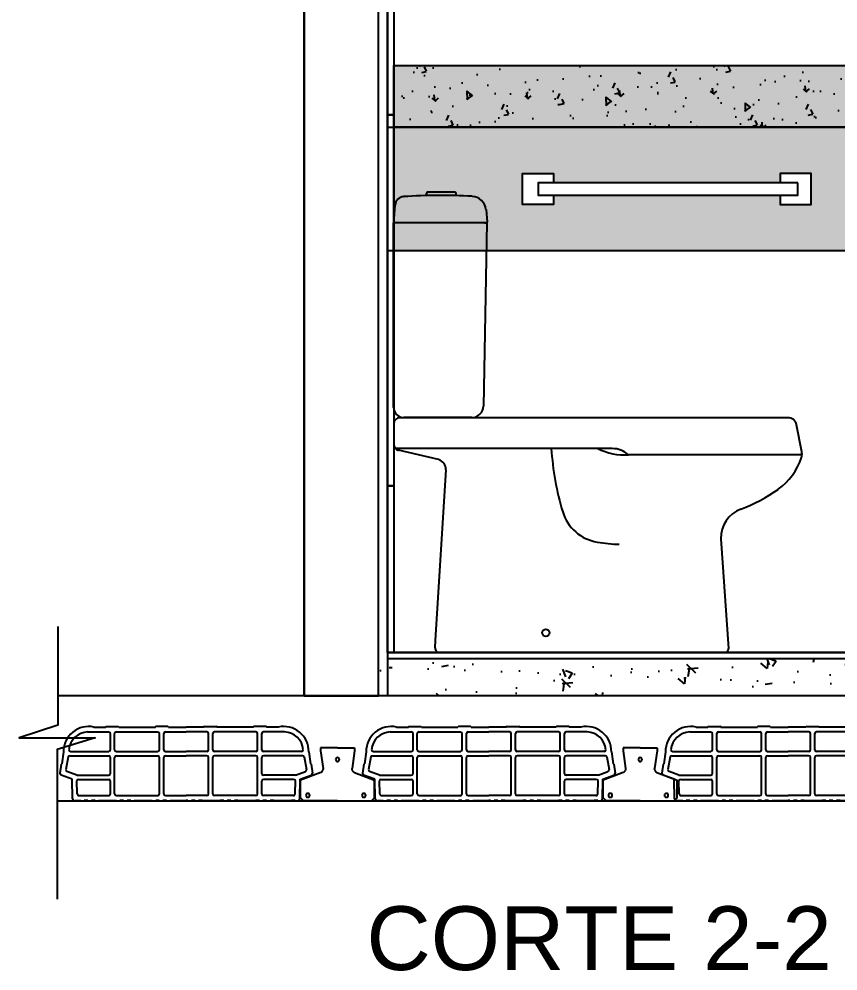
# Model space of a CAD drawing. Header units: metres. Extents: x 198 to 412, y -54 to 17.
# Drawn here: x 267.541 to 268.865, y -26.673 to -25.133 of the extents above; entities that cross this region are included whole.
import ezdxf

# ---------------------------------------------------------------- set-up
doc = ezdxf.new("R2010")
doc.units = ezdxf.units.M
doc.header["$LTSCALE"] = 10
for name, color, linetype in [('01', 1, 'Continuous'), ('02', 2, 'Continuous'), ('1_MUROS', 6, 'Continuous'), ('A-EQUIPAMIENTO', 251, 'Continuous'), ('A-MUROS', 6, 'Continuous'), ('A-PISOS', 1, 'Continuous'), ('A-Revoques', 1, 'Continuous'), ('A-TEXTOS', 2, 'Continuous'), ('Corte t', 2, 'Continuous'), ('HT-253', 253, 'Continuous'), ('Losa rap sapito', 251, 'Continuous'), ('piso', 1, 'Continuous'), ('Sanitarios', 2, 'Continuous'), ('TCOTA', 1, 'Continuous'), ('TM-REVEST', 252, 'Continuous'), ('TM-REVOQUE', 2, 'Continuous')]:
    doc.layers.add(name, color=color, linetype=linetype)
doc.styles.get("Standard").update_dxf_attribs({"font": 'arial.ttf'})
pattern_1 = [(95, (-306.13264, -11787.62538), (0.07004732517, 0.0587766897), [0.009525, -0.104775]), (40, (-306.13264, -11787.62538), (-0.0800092266, 0.0550883643), [0.00762, -0.0838202921]), (145.4514447, (-306.1268, -11787.62048), (-0.0099618988, 0.1138650511), [0.0080950044, -0.0890451223]), (91.1842, (-306.1506, -11787.60742), (0.1107051216, 0.0809767064), [0.0142875, -0.1571625]), (141.6355576, (-306.14138, -11787.60067), (-0.0035433087, 0.1714133818), [0.0121425116, -0.133567804]), (36.1841512, (-306.1506, -11787.60742), (-0.0035433087, 0.1714133818), [0.0114299835, -0.125729866]), (66, (-306.13713, -11787.602926), (0.08975998965, 0.01744757454), [0.009525, -0.104775]), (11, (-306.13713, -11787.60293), (-0.04326996326, 0.0869705966), [0.00762, -0.08382]), (116.451445, (-306.12965, -11787.60147), (0.04649002594, 0.10441817135), [0.0080950044, -0.0890449688]), (82.5, (-306.13264, -11787.625377), (-0.02880273453, 0.03098670684), [0, -0.082804, 0, -0.08509, 0, -0.0841375]), (52.5, (-306.13264, -11787.625377), (-0.01179486366, 0.05904350014), [0, -0.048514, 0, -0.080899, 0, -0.0320675]), (12.5, (-306.152666, -11787.645403), (0.04996393152, 0.04591309779), [0, -0.03175, 0, -0.09906, 0, -0.131445]), (2.5, (-306.161647, -11787.654383), (0.0433819522, 0.06136119644), [0, -0.041275, 0, -0.065786, 0, -0.093345])]

# ---------------------------------------------------------------- blocks, each defined once
blk = doc.blocks.new('DADAAAA')
at = {"ltscale": 0.016707}
blk.add_line((536.6538, 11749.4111, 0), (536.6538, 11749.4144, 0), dxfattribs=at)
at = {"ltscale": 0.017205}
blk.add_line((536.7018, 11749.411, 0), (536.7018, 11749.4144, 0), dxfattribs=at)
at = {"ltscale": 0.143874}
blk.add_line((536.6031, 11749.3955, 0), (536.6008, 11749.3668, 0), dxfattribs=at)
at = {"ltscale": 0.102877}
blk.add_line((536.7503, 11749.3882, 0), (536.7523, 11749.3678, 0), dxfattribs=at)
for p, q in [((536.6008, 11749.0681, 0), (536.6008, 11749.3668, 0)), ((536.7514, 11749.3668, 0), (536.6008, 11749.3668, 0)), ((536.7514, 11749.3668, 0), (536.7462, 11749.0703, 0)), ((537.2387, 11749.0516, 0), (536.611, 11749.0516, 0)), ((536.7272, 11749.0517, 0), (536.6173, 11749.0517, 0)), ((536.9545, 11749.0016, 0), (536.6034, 11749.0016, 0)), ((537.261, 11748.9916, 0), (536.981, 11748.9916, 0)), ((536.6688, 11748.6919, 0), (536.6856, 11748.9671, 0)), ((537.1301, 11748.8556, 0), (537.1425, 11748.678, 0)), ((537.1365, 11748.6716, 0), (536.675, 11748.6716, 0))]:
    blk.add_line(p, q)
at = {"ltscale": 0.01772}
blk.add_line((536.7479, 11749.3668, 0), (536.7514, 11749.3668, 0), dxfattribs=at)
at = {"ltscale": 0.00015}
blk.add_line((536.7511, 11749.3567, 0), (536.7511, 11749.3567, 0), dxfattribs=at)
at = {"ltscale": 0.165352}
blk.add_line((536.601, 11749.0416, 0), (536.601, 11749.0085, 0), dxfattribs=at)
at = {"ltscale": 0.224859}
blk.add_line((537.2611, 11748.9961, 0), (537.2525, 11749.0402, 0), dxfattribs=at)
at = {"ltscale": 0.331632}
blk.add_line((536.6733, 11748.9837, 0), (536.6087, 11748.9988, 0), dxfattribs=at)
at = {"ltscale": 0.023054}
blk.add_line((537.2619, 11748.9916, 0), (537.2611, 11748.9961, 0), dxfattribs=at)
at = {"ltscale": 0.004861}
blk.add_line((537.2619, 11748.9916, 0), (537.261, 11748.9916, 0), dxfattribs=at)
at = {"ltscale": 0.064816}
blk.add_line((536.668, 11748.679, 0), (536.6688, 11748.6919, 0), dxfattribs=at)
blk.add_circle((536.847, 11748.7037, 0), 0.00591)
for centre, radius, start, end in [((536.6181, 11749.3941, 0), 0.015, 93.9281, 174.525), ((536.6763, 11748.5019, 0), 0.9093, 86.7422, 93.7394), ((536.6558, 11749.4144, 0), 0.002, 91.3801, 180), ((536.6778, 11748.5012, 0), 0.9155, 90, 91.3801), ((536.6778, 11748.5012, 0), 0.9155, 88.6199, 90), ((536.6998, 11749.4144, 0), 0.002, 0, 88.6199), ((536.7266, 11749.3859, 0), 0.0238, 5.5662, 86.7422), ((536.7514, 11749.3677, 0), 0.000878, 269.267, 4.8776), ((536.7272, 11749.0707, 0), 0.019, 270, 358.933), ((536.6173, 11749.0681, 0), 0.0164, 180, 270), ((536.611, 11749.0416, 0), 0.01, 90, 180), ((537.2387, 11749.0376, 0), 0.014, 11, 90), ((536.611, 11749.0085, 0), 0.01, 180, 256.8268), ((537.3051, 11749.0295, 0), 0.45, 183.5596, 196.8342), ((536.9749, 11749.0914, 0), 0.1, 243.9194, 273.4607), ((536.9545, 11748.9616, 0), 0.04, 48.5904, 90), ((537.2434, 11748.9927, 0), 0.018, 342.3298, 11), ((536.6696, 11748.9681, 0), 0.016, 356.5, 76.8268), ((537.1653, 11749.0176, 0), 0.1, 305.047, 342.3298), ((537.0648, 11749.1608, 0), 0.275, 290.7823, 305.047), ((537.1801, 11748.857, 0), 0.05, 110.7823, 181.6005), ((536.9414, 11748.9195, 0), 0.07, 196.8342, 260.8672), ((536.9779, 11749.1465, 0), 0.3, 260.8672, 267.7156), ((536.675, 11748.6786, 0), 0.007, 176.5, 270), ((537.1365, 11748.6776, 0), 0.006, 270, 4)]:
    blk.add_arc(centre, radius, start, end)
blk = doc.blocks.new('VIGUETA NUEVA')
at = {"layer": '02'}
for p, q in [((852.3054, 1549.6661), (852.2767, 1549.6661)), ((852.2767, 1549.6661), (852.2767, 1549.6611)), ((852.2767, 1549.6611), (852.2809, 1549.6312)), ((852.3054, 1549.6661), (852.3342, 1549.6661)), ((852.3342, 1549.6611), (852.3299, 1549.6312)), ((852.3342, 1549.6661), (852.3342, 1549.6611)), ((852.2769, 1549.6243), (852.2429, 1549.6111)), ((852.3339, 1549.6243), (852.3679, 1549.6111)), ((852.2429, 1549.5811), (852.2429, 1549.6111)), ((852.3679, 1549.5811), (852.3679, 1549.6111)), ((852.2429, 1549.5811), (852.2479, 1549.5761)), ((852.3054, 1549.5761), (852.2479, 1549.5761)), ((852.3054, 1549.5761), (852.3629, 1549.5761)), ((852.3679, 1549.5811), (852.3629, 1549.5761))]:
    blk.add_line(p, q, dxfattribs=at)
for centre, start, end in [((852.2739, 1549.6307), 294.8533, 4.4381), ((852.3369, 1549.6307), 175.5619, 245.1467)]:
    blk.add_arc(centre, 0.00704, start, end, dxfattribs=at)
blk = doc.blocks.new('VIGUETA NUEVA1')
at = {"layer": 'piso'}
for centre in [(0, -0.02), (-0.0444, -0.0805), (0.0504, -0.0805)]:
    blk.add_circle(centre, 0.00324, dxfattribs=at)
at = {"layer": '1_MUROS'}
blk.add_blockref('VIGUETA NUEVA', (-852.3054, -1549.6661), dxfattribs=at)
blk = doc.blocks.new('Losa rap zapito')
at = {"layer": 'Losa rap sapito'}
for p, q in [((283.7711, -291.7719), (283.8051, -291.7719)), ((283.7813, -291.7641), (283.8003, -291.7641)), ((283.8012, -291.7632), (283.8205, -291.7632)), ((283.8176, -291.7719), (283.8844, -291.7719)), ((283.8215, -291.7641), (283.8806, -291.7641)), ((283.9008, -291.7632), (283.8815, -291.7632)), ((283.897, -291.7719), (283.9304, -291.7719)), ((283.9018, -291.7641), (283.9304, -291.7641)), ((283.959, -291.7641), (283.9304, -291.7641)), ((283.9638, -291.7719), (283.9304, -291.7719)), ((283.9599, -291.7632), (283.9792, -291.7632)), ((284.0431, -291.7719), (283.9763, -291.7719)), ((284.0393, -291.7641), (283.9802, -291.7641)), ((284.0595, -291.7632), (284.0402, -291.7632)), ((284.0896, -291.7719), (284.0556, -291.7719)), ((284.0795, -291.7641), (284.0605, -291.7641)), ((283.808, -291.8006), (283.808, -291.7747)), ((283.8147, -291.8006), (283.8147, -291.7747)), ((283.8873, -291.8006), (283.8873, -291.7747)), ((283.8941, -291.8006), (283.8941, -291.7747)), ((283.9667, -291.8006), (283.9667, -291.7747)), ((283.9734, -291.8006), (283.9734, -291.7747)), ((284.046, -291.8006), (284.046, -291.7747)), ((284.0527, -291.8006), (284.0527, -291.7747)), ((283.732, -291.8042), (283.7293, -291.8235)), ((283.7437, -291.8035), (283.8051, -291.8035)), ((283.8176, -291.8035), (283.8844, -291.8035)), ((283.897, -291.8035), (283.9304, -291.8035)), ((283.9638, -291.8035), (283.9304, -291.8035)), ((284.0431, -291.8035), (283.9763, -291.8035)), ((284.117, -291.8035), (284.0556, -291.8035)), ((284.1287, -291.8042), (284.1314, -291.8235)), ((283.7394, -291.8124), (283.7357, -291.8329)), ((283.7422, -291.8103), (283.8051, -291.8103)), ((283.7534, -291.8103), (283.8051, -291.8103)), ((283.808, -291.8391), (283.808, -291.8132)), ((283.8147, -291.8721), (283.8147, -291.8132)), ((283.8176, -291.8103), (283.8844, -291.8103)), ((283.8873, -291.8721), (283.8873, -291.8132)), ((283.8941, -291.8721), (283.8941, -291.8132)), ((283.897, -291.8103), (283.9304, -291.8103)), ((283.9638, -291.8103), (283.9304, -291.8103)), ((283.9667, -291.8721), (283.9667, -291.8132)), ((283.9734, -291.8721), (283.9734, -291.8132)), ((284.0431, -291.8103), (283.9763, -291.8103)), ((284.046, -291.8721), (284.046, -291.8132)), ((284.0527, -291.8391), (284.0527, -291.8132)), ((284.1186, -291.8103), (284.0556, -291.8103)), ((284.1073, -291.8103), (284.0556, -291.8103)), ((284.1214, -291.8124), (284.125, -291.8329)), ((283.7282, -291.8243), (283.7262, -291.8386)), ((284.1325, -291.8243), (284.1346, -291.8386)), ((283.7459, -291.8484), (283.728, -291.8417)), ((283.7534, -291.842), (283.7376, -291.836)), ((283.7466, -291.8799), (283.7459, -291.8484)), ((283.7534, -291.842), (283.8051, -291.842)), ((283.7542, -291.8721), (283.7536, -291.851)), ((283.7565, -291.8487), (283.8051, -291.8487)), ((284.1073, -291.842), (284.0556, -291.842)), ((284.1043, -291.8487), (284.0556, -291.8487)), ((284.1066, -291.8721), (284.1071, -291.851)), ((284.1073, -291.842), (284.1232, -291.836)), ((284.1141, -291.8799), (284.1149, -291.8484)), ((284.1149, -291.8484), (284.1327, -291.8417)), ((283.808, -291.8721), (283.808, -291.8516)), ((284.0527, -291.8721), (284.0527, -291.8516)), ((283.7571, -291.8749), (283.8051, -291.8749)), ((283.8176, -291.8749), (283.8844, -291.8749)), ((283.897, -291.8749), (283.9304, -291.8749)), ((283.9638, -291.8749), (283.9304, -291.8749)), ((284.0431, -291.8749), (283.9763, -291.8749)), ((284.1037, -291.8749), (284.0556, -291.8749)), ((283.7541, -291.8836), (283.7504, -291.8836)), ((283.7541, -291.8836), (283.7516, -291.8836)), ((283.7541, -291.8836), (283.7516, -291.8836)), ((283.7541, -291.8836), (283.7541, -291.8827)), ((283.7541, -291.8827), (283.7598, -291.8827)), ((283.7598, -291.8836), (283.7598, -291.8827)), ((283.7598, -291.8836), (283.7656, -291.8836)), ((283.7714, -291.8827), (283.7656, -291.8827)), ((283.7656, -291.8836), (283.7656, -291.8827)), ((283.7714, -291.8836), (283.7714, -291.8827)), ((283.7714, -291.8836), (283.7772, -291.8836)), ((283.7772, -291.8836), (283.7772, -291.8827)), ((283.783, -291.8827), (283.7772, -291.8827)), ((283.783, -291.8836), (283.783, -291.8827)), ((283.783, -291.8836), (283.7887, -291.8836)), ((283.7887, -291.8836), (283.7887, -291.8827)), ((283.7887, -291.8827), (283.7945, -291.8827)), ((283.7945, -291.8836), (283.7945, -291.8827)), ((283.8003, -291.8836), (283.7945, -291.8836)), ((283.8003, -291.8827), (283.8061, -291.8827)), ((283.8003, -291.8836), (283.8003, -291.8827)), ((283.8061, -291.8836), (283.8061, -291.8827)), ((283.8119, -291.8836), (283.8061, -291.8836)), ((283.8119, -291.8827), (283.8176, -291.8827)), ((283.8119, -291.8836), (283.8119, -291.8827)), ((283.8119, -291.8827), (283.8176, -291.8827)), ((283.8176, -291.8836), (283.8176, -291.8827)), ((283.8176, -291.8836), (283.8234, -291.8836)), ((283.8292, -291.8827), (283.8234, -291.8827)), ((283.8234, -291.8836), (283.8234, -291.8827)), ((283.8292, -291.8836), (283.8292, -291.8827)), ((283.8292, -291.8836), (283.835, -291.8836)), ((283.835, -291.8836), (283.835, -291.8827)), ((283.8408, -291.8827), (283.835, -291.8827)), ((283.8408, -291.8836), (283.8408, -291.8827)), ((283.8408, -291.8836), (283.8465, -291.8836)), ((283.8465, -291.8836), (283.8465, -291.8827)), ((283.8465, -291.8827), (283.8523, -291.8827)), ((283.8523, -291.8836), (283.8523, -291.8827)), ((283.8581, -291.8836), (283.8523, -291.8836)), ((283.8581, -291.8827), (283.8639, -291.8827)), ((283.8581, -291.8836), (283.8581, -291.8827)), ((283.8639, -291.8836), (283.8639, -291.8827)), ((283.8697, -291.8836), (283.8639, -291.8836)), ((283.8697, -291.8827), (283.8755, -291.8827)), ((283.8697, -291.8836), (283.8697, -291.8827)), ((283.8697, -291.8827), (283.8755, -291.8827)), ((283.8755, -291.8836), (283.8755, -291.8827)), ((283.8755, -291.8836), (283.8812, -291.8836)), ((283.887, -291.8827), (283.8812, -291.8827)), ((283.8812, -291.8836), (283.8812, -291.8827)), ((283.887, -291.8836), (283.887, -291.8827)), ((283.887, -291.8836), (283.8928, -291.8836)), ((283.8928, -291.8836), (283.8928, -291.8827)), ((283.8986, -291.8827), (283.8928, -291.8827)), ((283.8986, -291.8836), (283.8986, -291.8827)), ((283.8986, -291.8836), (283.9044, -291.8836)), ((283.9044, -291.8836), (283.9044, -291.8827)), ((283.9044, -291.8827), (283.9101, -291.8827)), ((283.9101, -291.8836), (283.9101, -291.8827)), ((283.9159, -291.8836), (283.9101, -291.8836)), ((283.9159, -291.8827), (283.9217, -291.8827)), ((283.9159, -291.8836), (283.9159, -291.8827)), ((283.9217, -291.8836), (283.9217, -291.8827)), ((283.9275, -291.8836), (283.9217, -291.8836)), ((283.9275, -291.8836), (283.9275, -291.8827)), ((283.9275, -291.8827), (283.9304, -291.8827)), ((283.9333, -291.8827), (283.9304, -291.8827)), ((283.9333, -291.8836), (283.9333, -291.8827)), ((283.9333, -291.8836), (283.939, -291.8836)), ((283.9448, -291.8827), (283.939, -291.8827)), ((283.939, -291.8836), (283.939, -291.8827)), ((283.9448, -291.8836), (283.9448, -291.8827)), ((283.9448, -291.8836), (283.9506, -291.8836)), ((283.9506, -291.8836), (283.9506, -291.8827)), ((283.9564, -291.8827), (283.9506, -291.8827)), ((283.9564, -291.8836), (283.9564, -291.8827)), ((283.9622, -291.8836), (283.9564, -291.8836)), ((283.9622, -291.8836), (283.9622, -291.8827)), ((283.9622, -291.8827), (283.9679, -291.8827)), ((283.9679, -291.8836), (283.9679, -291.8827)), ((283.9737, -291.8836), (283.9679, -291.8836)), ((283.9737, -291.8827), (283.9795, -291.8827)), ((283.9737, -291.8836), (283.9737, -291.8827)), ((283.9795, -291.8836), (283.9795, -291.8827)), ((283.9853, -291.8836), (283.9795, -291.8836)), ((283.9911, -291.8827), (283.9853, -291.8827)), ((283.9853, -291.8836), (283.9853, -291.8827)), ((283.9911, -291.8827), (283.9853, -291.8827)), ((283.9911, -291.8836), (283.9911, -291.8827)), ((283.9911, -291.8836), (283.9968, -291.8836)), ((284.0026, -291.8827), (283.9968, -291.8827)), ((283.9968, -291.8836), (283.9968, -291.8827)), ((284.0026, -291.8836), (284.0026, -291.8827)), ((284.0026, -291.8836), (284.0084, -291.8836)), ((284.0084, -291.8836), (284.0084, -291.8827)), ((284.0142, -291.8827), (284.0084, -291.8827)), ((284.0142, -291.8836), (284.0142, -291.8827)), ((284.02, -291.8836), (284.0142, -291.8836)), ((284.02, -291.8836), (284.02, -291.8827)), ((284.02, -291.8827), (284.0258, -291.8827)), ((284.0258, -291.8836), (284.0258, -291.8827)), ((284.0315, -291.8836), (284.0258, -291.8836)), ((284.0315, -291.8827), (284.0373, -291.8827)), ((284.0315, -291.8836), (284.0315, -291.8827)), ((284.0373, -291.8836), (284.0373, -291.8827)), ((284.0431, -291.8836), (284.0373, -291.8836)), ((284.0489, -291.8827), (284.0431, -291.8827)), ((284.0431, -291.8836), (284.0431, -291.8827)), ((284.0489, -291.8827), (284.0431, -291.8827)), ((284.0489, -291.8836), (284.0489, -291.8827)), ((284.0489, -291.8836), (284.0547, -291.8836)), ((284.0604, -291.8827), (284.0547, -291.8827)), ((284.0547, -291.8836), (284.0547, -291.8827)), ((284.0604, -291.8836), (284.0604, -291.8827)), ((284.0604, -291.8836), (284.0662, -291.8836)), ((284.0662, -291.8836), (284.0662, -291.8827)), ((284.072, -291.8827), (284.0662, -291.8827)), ((284.072, -291.8836), (284.072, -291.8827)), ((284.0778, -291.8836), (284.072, -291.8836)), ((284.0778, -291.8836), (284.0778, -291.8827)), ((284.0778, -291.8827), (284.0836, -291.8827)), ((284.0836, -291.8836), (284.0836, -291.8827)), ((284.0893, -291.8836), (284.0836, -291.8836)), ((284.0893, -291.8827), (284.0951, -291.8827)), ((284.0893, -291.8836), (284.0893, -291.8827)), ((284.0951, -291.8836), (284.0951, -291.8827)), ((284.1009, -291.8836), (284.0951, -291.8836)), ((284.1009, -291.8836), (284.1009, -291.8827)), ((284.1067, -291.8827), (284.1009, -291.8827)), ((284.1067, -291.8836), (284.1067, -291.8827)), ((284.1067, -291.8836), (284.1092, -291.8836)), ((284.1067, -291.8836), (284.1092, -291.8836)), ((284.1067, -291.8836), (284.1103, -291.8836))]:
    blk.add_line(p, q, dxfattribs=at)
for centre, radius, start, end in [((283.7724, -291.8035), 0.0404, 77.2971, 181.0135), ((283.7724, -291.8035), 0.0317, 92.259, 174.7894), ((283.8012, -291.7641), 0.000963, 90, 180), ((283.8051, -291.7747), 0.00289, 0, 90), ((283.8176, -291.7747), 0.00289, 90, 180), ((283.8205, -291.7641), 0.000963, 0, 90), ((283.8815, -291.7641), 0.000963, 90, 180), ((283.8844, -291.7747), 0.00289, 0, 90), ((283.897, -291.7747), 0.00289, 90, 180), ((283.9008, -291.7641), 0.000963, 0, 90), ((283.9599, -291.7641), 0.000963, 90, 180), ((283.9638, -291.7747), 0.00289, 0, 90), ((283.9763, -291.7747), 0.00289, 90, 180), ((283.9792, -291.7641), 0.000963, 0, 90), ((284.0402, -291.7641), 0.000963, 90, 180), ((284.0431, -291.7747), 0.00289, 0, 90), ((284.0556, -291.7747), 0.00289, 90, 180), ((284.0595, -291.7641), 0.000963, 0, 90), ((284.0883, -291.8035), 0.0404, 358.9865, 102.7029), ((284.0883, -291.8035), 0.0317, 5.2106, 87.741), ((283.7437, -291.8006), 0.00289, 180.2316, 270), ((283.8051, -291.8006), 0.00289, 270, 0), ((283.8176, -291.8006), 0.00289, 180, 270), ((283.8844, -291.8006), 0.00289, 270, 0), ((283.897, -291.8006), 0.00289, 180, 270), ((283.9638, -291.8006), 0.00289, 270, 0), ((283.9763, -291.8006), 0.00289, 180, 270), ((284.0431, -291.8006), 0.00289, 270, 0), ((284.0556, -291.8006), 0.00289, 180, 270), ((284.117, -291.8006), 0.00289, 270, 359.7684), ((283.7422, -291.8132), 0.00289, 90, 165.2593), ((283.8051, -291.8132), 0.00289, 0, 90), ((283.8176, -291.8132), 0.00289, 90, 180), ((283.8844, -291.8132), 0.00289, 0, 90), ((283.897, -291.8132), 0.00289, 90, 180), ((283.9638, -291.8132), 0.00289, 0, 90), ((283.9763, -291.8132), 0.00289, 90, 180), ((284.0431, -291.8132), 0.00289, 0, 90), ((284.0556, -291.8132), 0.00289, 90, 180), ((284.1186, -291.8132), 0.00289, 14.7407, 90), ((283.7292, -291.8244), 0.000963, 81.8699, 171.8699), ((283.7386, -291.8333), 0.00289, 171.8699, 249.444), ((284.1222, -291.8333), 0.00289, 290.556, 8.1301), ((284.1316, -291.8244), 0.000963, 8.1301, 98.1301), ((283.729, -291.839), 0.00289, 171.8699, 249.444), ((283.7565, -291.8516), 0.00289, 90, 168.5947), ((283.8051, -291.8391), 0.00289, 270, 0), ((283.8051, -291.8516), 0.00289, 0, 90), ((284.0556, -291.8391), 0.00289, 180, 270), ((284.0556, -291.8516), 0.00289, 90, 180), ((284.1043, -291.8516), 0.00289, 11.4053, 90), ((284.1317, -291.839), 0.00289, 290.556, 8.1301), ((283.7505, -291.8797), 0.0039, 182.4799, 268.1248), ((283.7571, -291.8721), 0.00289, 180, 271.41), ((283.8051, -291.8721), 0.00289, 270, 0), ((283.8176, -291.8721), 0.00289, 180, 270), ((283.8844, -291.8721), 0.00289, 270, 0), ((283.897, -291.8721), 0.00289, 180, 270), ((283.9638, -291.8721), 0.00289, 270, 0), ((283.9763, -291.8721), 0.00289, 180, 270), ((284.0431, -291.8721), 0.00289, 270, 0), ((284.0556, -291.8721), 0.00289, 180, 270), ((284.1037, -291.8721), 0.00289, 268.59, 0), ((284.1102, -291.8797), 0.0039, 271.8752, 357.5201)]:
    blk.add_arc(centre, radius, start, end, dxfattribs=at)

msp = doc.modelspace()

# ---------------------------------------------------------------- hatches: boundary and pattern name
at = {"layer": 'HT-253'}
h = msp.add_hatch(dxfattribs=at)
h.set_pattern_fill('AR-CONC', color=1, scale=0.0005, angle=45, double=1)
h.set_pattern_definition(pattern_1)
h.paths.add_polyline_path([(269.0073, -25.2435), (269.0078, -25.2435), (269.0113, -25.2435), (269.0113, -25.2415), (269.0303, -25.2415), (269.0493, -25.2415), (269.0493, -25.2435), (269.0528, -25.2435), (269.0533, -25.2435), (269.0533, -25.2875), (269.0528, -25.2875), (269.0501, -25.2875), (269.0448, -25.2875), (269.0449, -25.2974), (269.0449, -25.2974), (269.0449, -25.2974), (269.0449, -25.2974), (269.0449, -25.2975), (269.0449, -25.2975), (269.0449, -25.2975), (269.0449, -25.2975), (269.0449, -25.2975), (269.0449, -25.2976), (269.045, -25.2976), (269.045, -25.2976), (269.045, -25.2976), (269.045, -25.2976), (269.045, -25.2977), (269.045, -25.2977), (269.045, -25.2977), (269.045, -25.2977), (269.045, -25.2977), (269.045, -25.2977), (269.0451, -25.2978), (269.0451, -25.2978), (269.0451, -25.2978), (269.0451, -25.2978), (269.0451, -25.2978), (269.0451, -25.2978), (269.0451, -25.2978), (269.0452, -25.2979), (269.0452, -25.2979), (269.0452, -25.2979), (269.0452, -25.2979), (269.0452, -25.2979), (269.0452, -25.2979), (269.0453, -25.2979), (269.0453, -25.2979), (269.0453, -25.2979), (269.0453, -25.2979), (269.0453, -25.2979), (269.0454, -25.298), (269.0454, -25.298), (269.0454, -25.298), (269.0454, -25.298), (269.0454, -25.298), (269.0455, -25.298), (269.0455, -25.298), (269.0577, -25.298), (269.0578, -25.3077), (269.1038, -25.3077), (269.1038, -25.2982), (269.1188, -25.2982), (269.1188, -25.2077), (268.1465, -25.2077), (268.1465, -25.2877), (268.1465, -25.3077), (269.0028, -25.3077), (269.0029, -25.2985), (269.0156, -25.2985), (269.0157, -25.2875), (269.0115, -25.2875), (269.0105, -25.2875), (269.0078, -25.2875), (269.0073, -25.2875)])
h.paths.add_polyline_path([(269.6772, -25.2077), (269.1438, -25.2077), (269.1438, -25.2982), (269.1588, -25.2982), (269.1588, -25.3077), (269.2598, -25.3077), (269.2597, -25.2985), (269.2597, -25.2985), (269.2597, -25.2984), (269.2597, -25.2984), (269.2597, -25.2984), (269.2597, -25.2984), (269.2597, -25.2984), (269.2597, -25.2983), (269.2597, -25.2983), (269.2597, -25.2983), (269.2597, -25.2983), (269.2597, -25.2983), (269.2597, -25.2983), (269.2596, -25.2983), (269.2596, -25.2982), (269.2596, -25.2982), (269.2596, -25.2982), (269.2596, -25.2982), (269.2596, -25.2982), (269.2596, -25.2982), (269.2596, -25.2982), (269.2596, -25.2981), (269.2596, -25.2981), (269.2595, -25.2981), (269.2595, -25.2981), (269.2595, -25.2981), (269.2595, -25.2981), (269.2595, -25.2981), (269.2595, -25.2981), (269.2595, -25.298), (269.2594, -25.298), (269.2594, -25.298), (269.2594, -25.298), (269.2594, -25.298), (269.2594, -25.298), (269.2594, -25.298), (269.2594, -25.298), (269.2593, -25.298), (269.2593, -25.298), (269.2593, -25.298), (269.2593, -25.298), (269.2593, -25.298), (269.2592, -25.298), (269.2592, -25.298), (269.2592, -25.298), (269.2592, -25.298), (269.2469, -25.298), (269.2468, -25.2875), (269.2323, -25.2875), (269.2135, -25.2875), (269.2125, -25.2875), (269.2098, -25.2875), (269.2093, -25.2875), (269.2093, -25.2435), (269.2098, -25.2435), (269.2133, -25.2435), (269.2133, -25.2415), (269.2323, -25.2415), (269.2513, -25.2415), (269.2513, -25.2435), (269.2548, -25.2435), (269.2553, -25.2435), (269.2553, -25.2875), (269.2548, -25.2875), (269.2521, -25.2875), (269.2468, -25.2875), (269.2469, -25.2974), (269.2469, -25.2974), (269.2469, -25.2974), (269.2469, -25.2974), (269.2469, -25.2975), (269.2469, -25.2975), (269.2469, -25.2975), (269.2469, -25.2975), (269.2469, -25.2975), (269.2469, -25.2976), (269.247, -25.2976), (269.247, -25.2976), (269.247, -25.2976), (269.247, -25.2976), (269.247, -25.2977), (269.247, -25.2977), (269.247, -25.2977), (269.247, -25.2977), (269.247, -25.2977), (269.247, -25.2977), (269.2471, -25.2978), (269.2471, -25.2978), (269.2471, -25.2978), (269.2471, -25.2978), (269.2471, -25.2978), (269.2471, -25.2978), (269.2471, -25.2978), (269.2472, -25.2979), (269.2472, -25.2979), (269.2472, -25.2979), (269.2472, -25.2979), (269.2472, -25.2979), (269.2472, -25.2979), (269.2473, -25.2979), (269.2473, -25.2979), (269.2473, -25.2979), (269.2473, -25.2979), (269.2473, -25.2979), (269.2474, -25.298), (269.2474, -25.298), (269.2474, -25.298), (269.2474, -25.298), (269.2474, -25.298), (269.2475, -25.298), (269.2475, -25.298), (269.2597, -25.298), (269.2598, -25.3077), (269.3318, -25.3077), (269.6772, -25.3077)])
at = {"layer": 'HT-253', "transparency": 33554495}
h = msp.add_hatch(color=256, dxfattribs=at)
h.dxf.hatch_style = 1
h.paths.add_polyline_path([(269.0073, -25.2435), (269.0078, -25.2435), (269.0113, -25.2435), (269.0113, -25.2415), (269.0303, -25.2415), (269.0493, -25.2415), (269.0493, -25.2435), (269.0528, -25.2435), (269.0533, -25.2435), (269.0533, -25.2875), (269.0528, -25.2875), (269.0501, -25.2875), (269.0448, -25.2875), (269.0449, -25.2974), (269.0449, -25.2974), (269.0449, -25.2974), (269.0449, -25.2974), (269.0449, -25.2975), (269.0449, -25.2975), (269.0449, -25.2975), (269.0449, -25.2975), (269.0449, -25.2975), (269.0449, -25.2976), (269.045, -25.2976), (269.045, -25.2976), (269.045, -25.2976), (269.045, -25.2976), (269.045, -25.2977), (269.045, -25.2977), (269.045, -25.2977), (269.045, -25.2977), (269.045, -25.2977), (269.045, -25.2977), (269.0451, -25.2978), (269.0451, -25.2978), (269.0451, -25.2978), (269.0451, -25.2978), (269.0451, -25.2978), (269.0451, -25.2978), (269.0451, -25.2978), (269.0452, -25.2979), (269.0452, -25.2979), (269.0452, -25.2979), (269.0452, -25.2979), (269.0452, -25.2979), (269.0452, -25.2979), (269.0453, -25.2979), (269.0453, -25.2979), (269.0453, -25.2979), (269.0453, -25.2979), (269.0453, -25.2979), (269.0454, -25.298), (269.0454, -25.298), (269.0454, -25.298), (269.0454, -25.298), (269.0454, -25.298), (269.0455, -25.298), (269.0455, -25.298), (269.0577, -25.298), (269.0578, -25.3077), (269.1038, -25.3077), (269.1038, -25.2982), (269.1188, -25.2982), (269.1188, -25.2077), (268.1465, -25.2077), (268.1465, -25.2877), (268.1465, -25.3077), (269.0028, -25.3077), (269.0029, -25.2985), (269.0156, -25.2985), (269.0157, -25.2875), (269.0115, -25.2875), (269.0105, -25.2875), (269.0078, -25.2875), (269.0073, -25.2875)])
h.paths.add_polyline_path([(269.6772, -25.2077), (269.1438, -25.2077), (269.1438, -25.2982), (269.1588, -25.2982), (269.1588, -25.3077), (269.2598, -25.3077), (269.2597, -25.2985), (269.2597, -25.2985), (269.2597, -25.2984), (269.2597, -25.2984), (269.2597, -25.2984), (269.2597, -25.2984), (269.2597, -25.2984), (269.2597, -25.2983), (269.2597, -25.2983), (269.2597, -25.2983), (269.2597, -25.2983), (269.2597, -25.2983), (269.2597, -25.2983), (269.2596, -25.2983), (269.2596, -25.2982), (269.2596, -25.2982), (269.2596, -25.2982), (269.2596, -25.2982), (269.2596, -25.2982), (269.2596, -25.2982), (269.2596, -25.2982), (269.2596, -25.2981), (269.2596, -25.2981), (269.2595, -25.2981), (269.2595, -25.2981), (269.2595, -25.2981), (269.2595, -25.2981), (269.2595, -25.2981), (269.2595, -25.2981), (269.2595, -25.298), (269.2594, -25.298), (269.2594, -25.298), (269.2594, -25.298), (269.2594, -25.298), (269.2594, -25.298), (269.2594, -25.298), (269.2594, -25.298), (269.2593, -25.298), (269.2593, -25.298), (269.2593, -25.298), (269.2593, -25.298), (269.2593, -25.298), (269.2592, -25.298), (269.2592, -25.298), (269.2592, -25.298), (269.2592, -25.298), (269.2469, -25.298), (269.2468, -25.2875), (269.2323, -25.2875), (269.2135, -25.2875), (269.2125, -25.2875), (269.2098, -25.2875), (269.2093, -25.2875), (269.2093, -25.2435), (269.2098, -25.2435), (269.2133, -25.2435), (269.2133, -25.2415), (269.2323, -25.2415), (269.2513, -25.2415), (269.2513, -25.2435), (269.2548, -25.2435), (269.2553, -25.2435), (269.2553, -25.2875), (269.2548, -25.2875), (269.2521, -25.2875), (269.2468, -25.2875), (269.2469, -25.2974), (269.2469, -25.2974), (269.2469, -25.2974), (269.2469, -25.2974), (269.2469, -25.2975), (269.2469, -25.2975), (269.2469, -25.2975), (269.2469, -25.2975), (269.2469, -25.2975), (269.2469, -25.2976), (269.247, -25.2976), (269.247, -25.2976), (269.247, -25.2976), (269.247, -25.2976), (269.247, -25.2977), (269.247, -25.2977), (269.247, -25.2977), (269.247, -25.2977), (269.247, -25.2977), (269.247, -25.2977), (269.2471, -25.2978), (269.2471, -25.2978), (269.2471, -25.2978), (269.2471, -25.2978), (269.2471, -25.2978), (269.2471, -25.2978), (269.2471, -25.2978), (269.2472, -25.2979), (269.2472, -25.2979), (269.2472, -25.2979), (269.2472, -25.2979), (269.2472, -25.2979), (269.2472, -25.2979), (269.2473, -25.2979), (269.2473, -25.2979), (269.2473, -25.2979), (269.2473, -25.2979), (269.2473, -25.2979), (269.2474, -25.298), (269.2474, -25.298), (269.2474, -25.298), (269.2474, -25.298), (269.2474, -25.298), (269.2475, -25.298), (269.2475, -25.298), (269.2597, -25.298), (269.2598, -25.3077), (269.3318, -25.3077), (269.6772, -25.3077)])
at = {"layer": 'HT-253'}
h = msp.add_hatch(dxfattribs=at)
h.set_pattern_fill('AR-CONC', color=1, scale=0.0005, angle=45, double=1)
h.set_pattern_definition(pattern_1)
h.paths.add_polyline_path([(273.2073, -25.3077), (271.624, -25.3077), (271.624, -25.5077), (273.0575, -25.5077), (273.0567, -25.4624), (273.2073, -25.4624)])
h.paths.add_polyline_path([(272.6029, -25.4327), (272.6029, -25.3827), (272.6529, -25.3827), (272.6529, -25.3977), (273.0029, -25.3977), (273.0029, -25.3827), (273.0529, -25.3827), (273.0529, -25.4327), (273.0029, -25.4327), (273.0029, -25.4177), (272.6529, -25.4177), (272.6529, -25.4327)], flags=16)
h.paths.add_polyline_path([(273.1063, -25.4184), (273.1063, -25.4148, -0.407181), (273.1082, -25.4128, -0.006022), (273.1303, -25.4126, -0.006022), (273.1523, -25.4128, -0.407176), (273.1543, -25.4148), (273.1543, -25.4184, 0.0132)], flags=16)
h.paths.add_polyline_path([(269.6772, -25.3077), (268.1465, -25.3077), (268.1465, -25.5077), (269.6772, -25.5077)])
h.paths.add_polyline_path([(268.8218, -25.4327), (268.7718, -25.4327), (268.7718, -25.4177), (268.405, -25.4177), (268.405, -25.4327), (268.355, -25.4327), (268.355, -25.3827), (268.405, -25.3827), (268.405, -25.3977), (268.7718, -25.3977), (268.7718, -25.3827), (268.8218, -25.3827)], flags=16)
h.paths.add_polyline_path([(268.298, -25.4624), (268.297, -25.4624, 0.442962), (268.2979, -25.4615), (268.2959, -25.441, 0.369787), (268.2735, -25.4196, 0.020398), (268.1994, -25.4184), (268.1994, -25.4129, -0.006555), (268.2234, -25.4126, -0.006555), (268.2474, -25.4129), (268.2474, -25.4184, -0.007196), (268.2735, -25.4196, -0.369792), (268.2959, -25.441)], flags=16)
at = {"layer": 'HT-253', "transparency": 33554495}
h = msp.add_hatch(color=256, dxfattribs=at)
h.dxf.hatch_style = 1
h.paths.add_polyline_path([(269.6772, -25.3077), (268.1465, -25.3077), (268.1465, -25.5077), (269.6772, -25.5077)])
h.paths.add_polyline_path([(268.8218, -25.4327), (268.7718, -25.4327), (268.7718, -25.4177), (268.405, -25.4177), (268.405, -25.4327), (268.355, -25.4327), (268.355, -25.3827), (268.405, -25.3827), (268.405, -25.3977), (268.7718, -25.3977), (268.7718, -25.3827), (268.8218, -25.3827)], flags=16)
h.paths.add_polyline_path([(273.2073, -25.3077), (271.624, -25.3077), (271.624, -25.5077), (273.2073, -25.5077)])
h.paths.add_polyline_path([(272.6029, -25.4327), (272.6029, -25.3827), (272.6529, -25.3827), (272.6529, -25.3977), (273.0029, -25.3977), (273.0029, -25.3827), (273.0529, -25.3827), (273.0529, -25.4327), (273.0029, -25.4327), (273.0029, -25.4177), (272.6529, -25.4177), (272.6529, -25.4327)], flags=16)
at = {"layer": 'HT-253'}
h = msp.add_hatch(dxfattribs=at)
h.set_pattern_fill('AR-CONC', color=256, scale=0.0007, angle=90)
h.set_pattern_definition([(140, (-273.58991, -11797.42459), (0.0111573599, 0.1275292683), [0.013335, -0.146685]), (85, (-273.58991, -11797.42459), (-0.1337397917, -0.024670395), [0.010668, -0.1173484089]), (190.4514447, (-273.58898, -11797.41396), (-0.1225824263, 0.102858873), [0.0113330062, -0.1246631712]), (136.1842, (-273.62547, -11797.42459), (0.0294296296, 0.1897553286), [0.0200025, -0.2200275]), (186.6355576, (-273.62302, -11797.40878), (-0.1731982872, 0.1661828938), [0.0169995162, -0.1869949257]), (81.1841512, (-273.62547, -11797.4246), (-0.1731982872, 0.166182894), [0.016001977, -0.1760218123]), (111, (-273.61658, -11797.40681), (0.0715856387, 0.1061300739), [0.013335, -0.146685]), (56, (-273.61658, -11797.40681), (-0.1289315763, 0.0432614198), [0.010668, -0.117348]), (161.451445, (-273.61062, -11797.39797), (-0.0573459382, 0.1493914935), [0.0113330062, -0.1246629563]), (127.5, (-273.589914, -11797.42459), (-0.05918852721, 0.00216202228), [0, -0.1159256, 0, -0.119126, 0, -0.1177925]), (97.5, (-273.589914, -11797.42459), (-0.07012640237, 0.04677376376), [0, -0.0679196, 0, -0.1132586, 0, -0.0448945]), (57.5, (-273.589914, -11797.46424), (0.0040101208, 0.09491341662), [0, -0.04445, 0, -0.138684, 0, -0.184023]), (47.5, (-273.58991, -11797.48202), (-0.0177985437, 0.10369042697), [0, -0.057785, 0, -0.0921004, 0, -0.130683])])
h.paths.add_polyline_path([(268.1218, -26.1677), (269.7713, -26.1677), (269.7713, -26.1877), (269.7713, -26.1977), (270.5863, -26.1977), (270.5863, -26.2277), (269.2649, -26.2277), (269.0649, -26.2277), (268.1218, -26.2277)])

# ---------------------------------------------------------------- linework, layer by layer
at = {"color": 2}
msp.add_line((268.1365, -26.1577), (269.6772, -26.1577), dxfattribs=at)
at = {"color": 5}
for p, q in [((269.2948, -26.2277), (267.603, -26.2277)), ((267.6024, -26.3977), (269.2948, -26.3977))]:
    msp.add_line(p, q, dxfattribs=at)
at = {"layer": '01'}
for points in [[(268.405, -25.4177), (268.405, -25.4327), (268.355, -25.4327), (268.355, -25.3827), (268.405, -25.3827), (268.405, -25.3977)], [(268.7718, -25.4177), (268.7718, -25.4327), (268.8218, -25.4327), (268.8218, -25.3827), (268.7718, -25.3827), (268.7718, -25.3977)]]:
    msp.add_lwpolyline(points, dxfattribs=at)
msp.add_lwpolyline([(268.8, -25.3977), (268.38, -25.3977), (268.38, -25.4177), (268.8, -25.4177)], close=True, dxfattribs=at)
at = {"layer": '02', "color": 3, "elevation": 0}
msp.add_lwpolyline([(267.603, -26.1156), (267.603, -26.2749), (267.5405, -26.2957), (267.6637, -26.2957), (267.6024, -26.3142), (267.6024, -26.5566)], dxfattribs=at)
at = {"layer": 'A-EQUIPAMIENTO', "color": 2}
for points in [[(269.6772, -25.3077), (268.1465, -25.3077), (268.1465, -25.2077), (269.6772, -25.2077)], [(268.1465, -25.5077), (268.1365, -25.5077), (268.1365, -25.3077), (269.3318, -25.3077)], [(269.5102, -25.3077), (269.6772, -25.3077), (269.6772, -25.5077), (268.2954, -25.5077)]]:
    msp.add_lwpolyline(points, dxfattribs=at)
at = {"layer": 'A-MUROS'}
for p, q in [((268.0012, -22.8277), (268.0012, -26.2277)), ((268.1215, -22.8277), (268.1215, -26.2277))]:
    msp.add_line(p, q, dxfattribs=at)
msp.add_lwpolyline([(268.1218, -26.2277), (268.1218, -22.8277), (268.0015, -22.8277), (268.0015, -26.2277), (268.1218, -26.2277)], close=True, dxfattribs=at)
at = {"layer": 'A-PISOS'}
for points in [[(270.5863, -26.1877), (269.6772, -26.1877), (269.6772, -26.1577), (268.1365, -26.1577)], [(270.5863, -26.1977), (269.6772, -26.1977), (269.6772, -26.1677), (268.1365, -26.1677)]]:
    msp.add_lwpolyline(points, dxfattribs=at)
at = {"layer": 'A-Revoques'}
msp.add_line((268.1365, -22.8277), (268.1365, -26.2277), dxfattribs=at)
at = {"layer": 'TCOTA'}
msp.add_lwpolyline([(269.6772, -25.5077), (268.1465, -25.5077), (268.1465, -25.3077), (269.6772, -25.3077)], close=True, dxfattribs=at)
at = {"layer": 'TM-REVEST'}
for points in [[(268.1465, -25.2877), (268.1365, -25.2877), (268.1365, -24.6877), (268.1465, -24.6877)], [(268.1465, -25.8877), (268.1365, -25.8877), (268.1365, -25.2877), (268.1465, -25.2877)], [(268.1465, -26.1577), (268.1365, -26.1577), (268.1365, -25.8877), (268.1465, -25.8877)]]:
    msp.add_lwpolyline(points, close=True, dxfattribs=at)
msp.add_lwpolyline([(268.2065, -25.7776), (268.2065, -25.7777)], dxfattribs=at)
at = {"layer": 'TM-REVOQUE'}
msp.add_line((268.1365, -26.1577), (268.1365, -22.8277), dxfattribs=at)
msp.add_lwpolyline([(268.1365, -22.8277), (268.1365, -26.1877)], dxfattribs=at)

# ---------------------------------------------------------------- block references
at = {"layer": 'A-MUROS'}
for p in [(-16.1196, 265.4859), (-15.6301, 265.4859), (-15.1458, 265.4859)]:
    msp.add_blockref('Losa rap zapito', p, dxfattribs=at)
at = {"layer": 'Corte t', "xscale": -0.9559179682510148, "yscale": 0.9559179682510148, "zscale": 0.9559179682510148}
for p in [(268.0557, -26.3116), (268.5451, -26.3116)]:
    msp.add_blockref('VIGUETA NUEVA1', p, dxfattribs=at)
at = {"layer": 'Sanitarios'}
msp.add_blockref('DADAAAA', (-268.4545, -11774.8292, 0), dxfattribs=at)

# ---------------------------------------------------------------- texts
at = {"layer": 'A-TEXTOS', "insert": (268.1024, -26.5681, 0), "char_height": 0.10318, "width": 0.777043, "attachment_point": 1}
msp.add_mtext('CORTE 2-2', dxfattribs=at)

doc.saveas('drawing.dxf')
